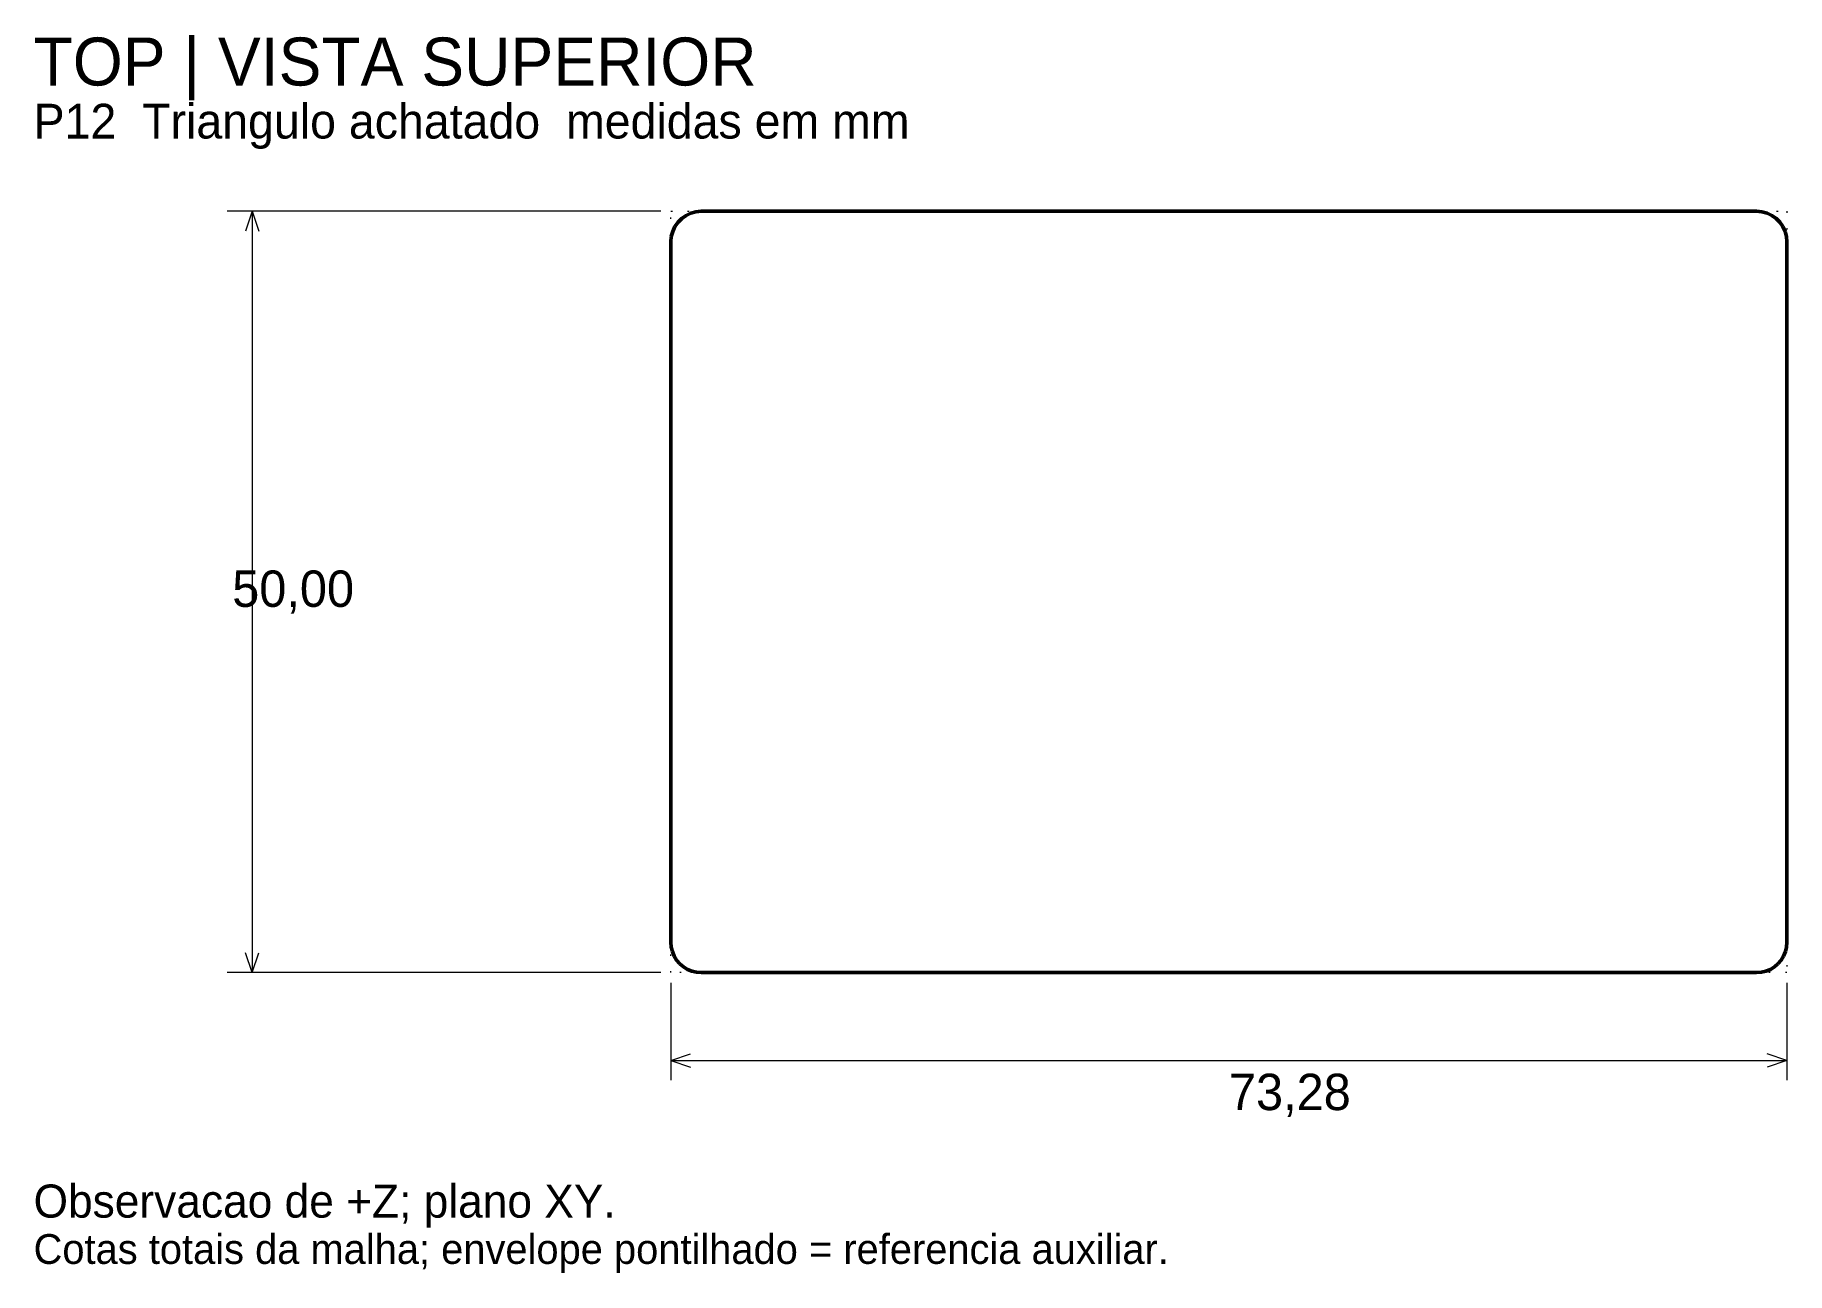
# Model space of a CAD drawing. Header units: millimetres. Extents: x 4 to 119, y 1 to 83.
import ezdxf

# ---------------------------------------------------------------- set-up
doc = ezdxf.new("R2010")
doc.units = ezdxf.units.MM
doc.linetypes.add('DOTTED', pattern=[1, 0, -1])
for name, color, linetype, lineweight in [('REFERENCE', 8, 'DOTTED', 13), ('TEXT', 7, 'CONTINUOUS', 18), ('THIN', 7, 'CONTINUOUS', 18), ('VISIBLE', 7, 'CONTINUOUS', 50)]:
    doc.layers.add(name, color=color, linetype=linetype, lineweight=lineweight)

msp = doc.modelspace()

# ---------------------------------------------------------------- linework, layer by layer
at = {"layer": 'REFERENCE'}
for p, q in [((45.97, 71.2), (119.25, 71.2)), ((45.97, 21.2), (45.97, 71.2)), ((119.25, 71.2), (119.25, 21.2)), ((119.25, 21.2), (45.97, 21.2))]:
    msp.add_line(p, q, dxfattribs=at)
at = {"layer": 'THIN'}
for p, q in [((45.32, 71.2), (16.85, 71.2)), ((18.48, 71.2), (18.04, 69.89)), ((18.48, 71.2), (18.48, 21.2)), ((18.48, 71.2), (18.91, 69.89)), ((18.48, 21.2), (18.04, 22.5)), ((18.48, 21.2), (18.91, 22.5)), ((45.32, 21.2), (16.85, 21.2)), ((45.97, 20.54), (45.97, 14.13)), ((119.25, 20.54), (119.25, 14.13)), ((45.97, 15.43), (47.27, 15.87)), ((45.97, 15.43), (119.25, 15.43)), ((45.97, 15.43), (47.27, 15)), ((119.25, 15.43), (117.94, 15.87)), ((119.25, 15.43), (117.94, 15))]:
    msp.add_line(p, q, dxfattribs=at)
at = {"layer": 'VISIBLE'}
for p, q in [((46.09, 69.88), (46.24, 70.2)), ((46.24, 70.2), (46.44, 70.48)), ((46.44, 70.48), (46.68, 70.73)), ((46.68, 70.73), (46.97, 70.93)), ((46.97, 70.93), (47.28, 71.08)), ((47.28, 71.08), (47.62, 71.17)), ((47.62, 71.17), (47.97, 71.2)), ((47.97, 71.2), (83.96, 71.2)), ((83.96, 71.2), (117.25, 71.2)), ((117.25, 71.2), (117.6, 71.17)), ((117.6, 71.17), (117.94, 71.08)), ((117.94, 71.08), (118.25, 70.93)), ((118.25, 70.93), (118.54, 70.73)), ((118.54, 70.73), (118.78, 70.48)), ((118.78, 70.48), (118.98, 70.2)), ((118.98, 70.2), (119.13, 69.88)), ((45.97, 69.2), (46, 69.54)), ((45.97, 23.2), (45.97, 69.2)), ((46, 69.54), (46.09, 69.88)), ((119.13, 69.88), (119.22, 69.54)), ((119.22, 69.54), (119.25, 69.2)), ((119.25, 23.2), (119.25, 69.2)), ((45.97, 23.2), (45.99, 22.88)), ((119.22, 22.88), (119.25, 23.2)), ((45.99, 22.88), (46.07, 22.58)), ((46.07, 22.58), (46.19, 22.29)), ((46.19, 22.29), (46.35, 22.02)), ((46.35, 22.02), (46.55, 21.78)), ((118.66, 21.78), (118.87, 22.02)), ((118.87, 22.02), (119.03, 22.29)), ((119.03, 22.29), (119.15, 22.58)), ((119.15, 22.58), (119.22, 22.88)), ((46.55, 21.78), (46.79, 21.58)), ((46.79, 21.58), (47.06, 21.41)), ((47.06, 21.41), (47.35, 21.29)), ((47.35, 21.29), (47.65, 21.22)), ((47.65, 21.22), (47.97, 21.2)), ((47.97, 21.2), (83.96, 21.2)), ((83.96, 21.2), (117.25, 21.2)), ((117.25, 21.2), (117.57, 21.22)), ((117.57, 21.22), (117.87, 21.29)), ((117.87, 21.29), (118.16, 21.41)), ((118.16, 21.41), (118.43, 21.58)), ((118.43, 21.58), (118.66, 21.78))]:
    msp.add_line(p, q, dxfattribs=at)

# ---------------------------------------------------------------- texts
at = {"layer": 'TEXT'}
for s, height, p in [('TOP | VISTA SUPERIOR', 3.1522, (4.13, 79.46)), ('P12  Triangulo achatado  medidas em mm', 2.2826, (4.13, 75.98)), ('50,00', 2.391, (17.17, 45.22)), ('73,28', 2.391, (82.61, 12.17)), ('Observacao de +Z; plano XY.', 2.1739, (4.13, 5.11)), ('Cotas totais da malha; envelope pontilhado = referencia auxiliar.', 1.9565, (4.13, 2.07))]:
    msp.add_text(s, height=height, dxfattribs=at).set_placement(p)

doc.saveas('drawing.dxf')
